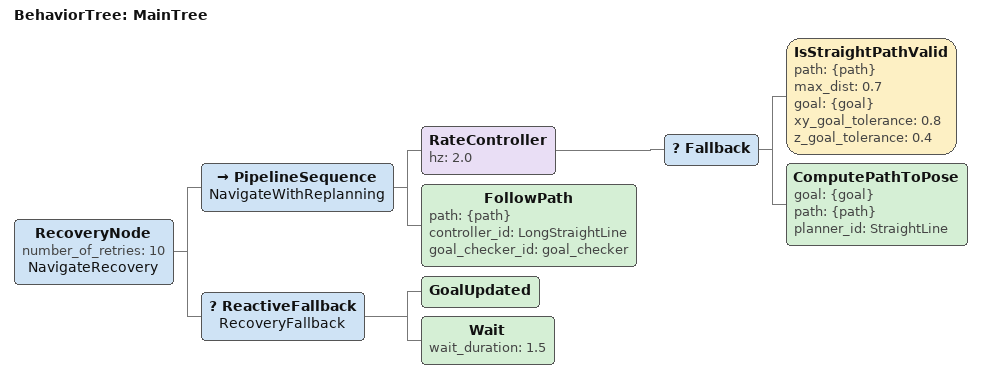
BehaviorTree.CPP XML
<!-- This is the behvaiour Tree for only tuning Regulated & PurePursuiteontroller!!! -->

<root main_tree_to_execute="MainTree">
  <BehaviorTree ID="MainTree">
    <RecoveryNode number_of_retries="10" name="NavigateRecovery">

      <PipelineSequence name="NavigateWithReplanning">

        <RateController hz="2.0">
          <Fallback>
            <IsStraightPathValid path="{path}" max_dist="0.7" goal="{goal}" xy_goal_tolerance="0.8" z_goal_tolerance="0.4"/>
            <ComputePathToPose goal="{goal}" path="{path}" planner_id="StraightLine"/>
          </Fallback>
        </RateController>

        <FollowPath path="{path}" controller_id="LongStraightLine" goal_checker_id="goal_checker"/>

      </PipelineSequence>

      <ReactiveFallback name="RecoveryFallback">
        <GoalUpdated/>
        <Wait wait_duration="1.5"/>
      </ReactiveFallback>

    </RecoveryNode>
  </BehaviorTree>
</root>
